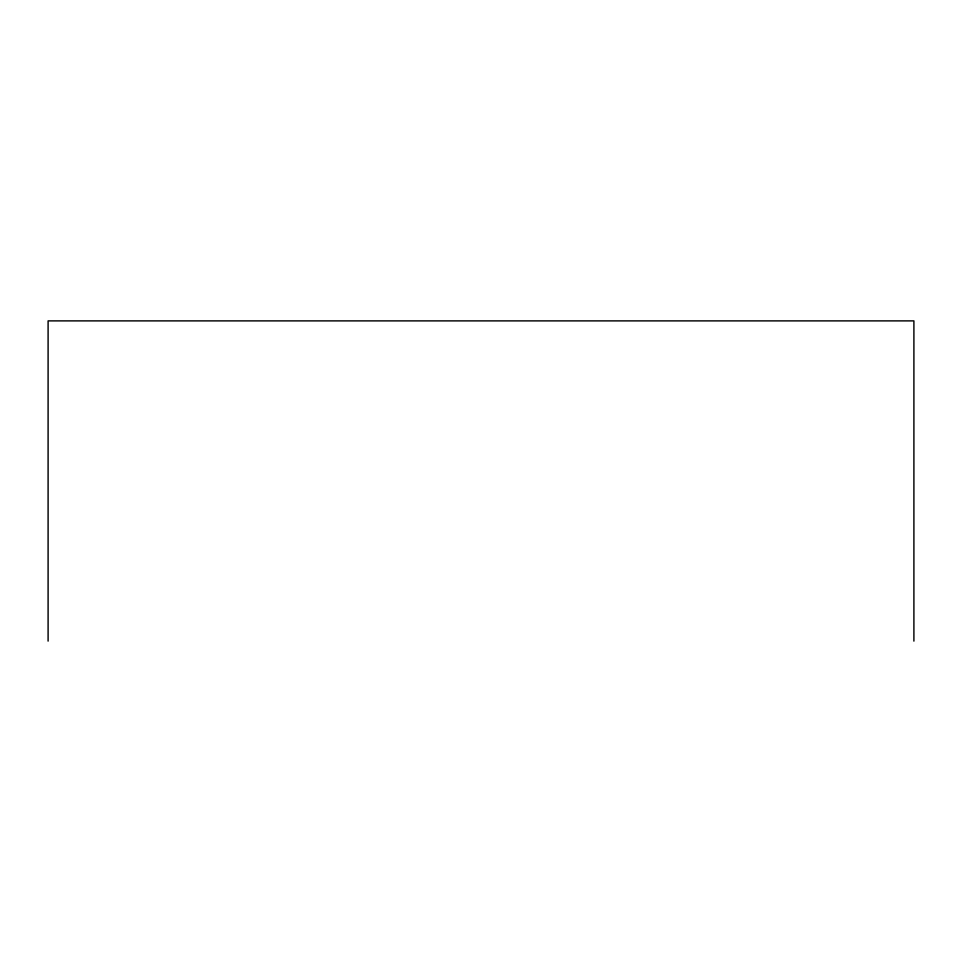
<?xml version="1.0" encoding="UTF-8"?>
<svg xmlns="http://www.w3.org/2000/svg" width="962" height="962" viewBox="0 0 962 962"><rect width="100%" height="100%" fill="white"/><g stroke="black" fill="none" stroke-linecap="round" stroke-linejoin="round"><path stroke-width="1.44" d="M913.9 641.113L913.9 320.887L48.1 320.887L48.1 641.113"/></g></svg>
